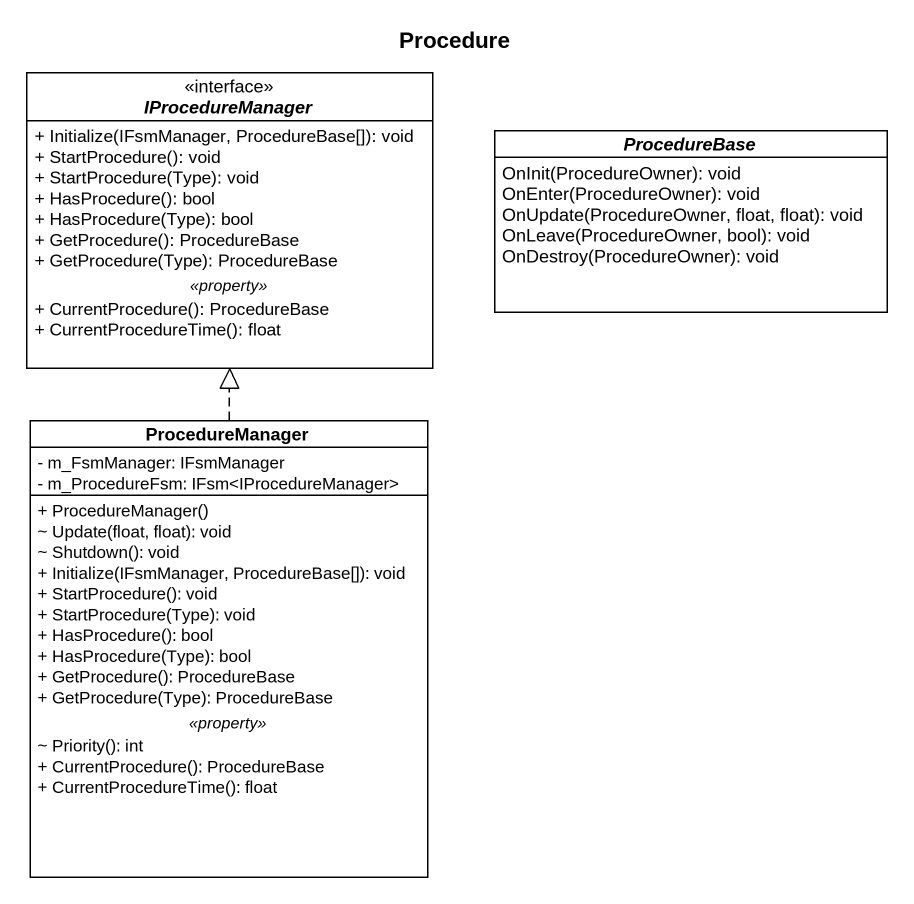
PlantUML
@startuml
title Procedure
hide circle
hide empty members
skinparam classAttributeIconSize 0
interface IProcedureManager {
  + Initialize(IFsmManager, ProcedureBase[]): void
  + StartProcedure(): void
  + StartProcedure(Type): void
  + HasProcedure(): bool
  + HasProcedure(Type): bool
  + GetProcedure(): ProcedureBase
  + GetProcedure(Type): ProcedureBase
  .. <<property>> ..
  + CurrentProcedure(): ProcedureBase
  + CurrentProcedureTime(): float
}
abstract class ProcedureBase {
  OnInit(ProcedureOwner): void
  OnEnter(ProcedureOwner): void
  OnUpdate(ProcedureOwner, float, float): void
  OnLeave(ProcedureOwner, bool): void
  OnDestroy(ProcedureOwner): void
}
class ProcedureManager {
  - m_FsmManager: IFsmManager
  - m_ProcedureFsm: IFsm<IProcedureManager>
  --
  + ProcedureManager()
  ~ Update(float, float): void
  ~ Shutdown(): void
  + Initialize(IFsmManager, ProcedureBase[]): void
  + StartProcedure(): void
  + StartProcedure(Type): void
  + HasProcedure(): bool
  + HasProcedure(Type): bool
  + GetProcedure(): ProcedureBase
  + GetProcedure(Type): ProcedureBase
  .. <<property>> ..
  ~ Priority(): int
  + CurrentProcedure(): ProcedureBase
  + CurrentProcedureTime(): float
}
ProcedureManager .up.|> IProcedureManager
@enduml
